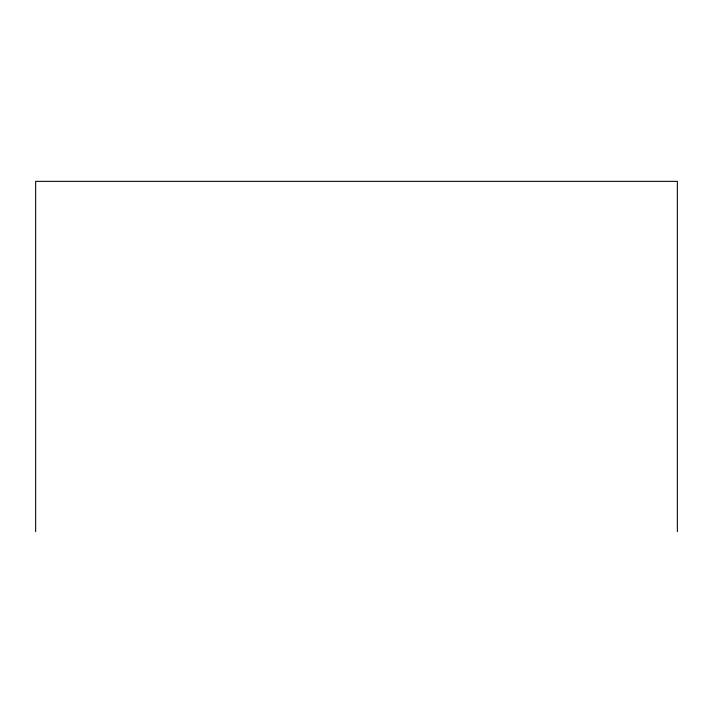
<?xml version="1.0" encoding="UTF-8"?>
<svg xmlns="http://www.w3.org/2000/svg" width="713" height="713" viewBox="0 0 713 713"><rect width="100%" height="100%" fill="white"/><g stroke="black" fill="none" stroke-linecap="round" stroke-linejoin="round"><path stroke-width="1.07" d="M677.35 531.648L677.35 181.352L35.65 181.352L35.65 531.648"/></g></svg>
